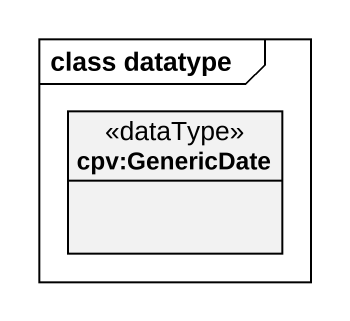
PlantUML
@startuml
mainframe class datatype
hide circle
hide empty members
class "cpv:GenericDate" as cpv_GenericDate <<dataType>>
@enduml
